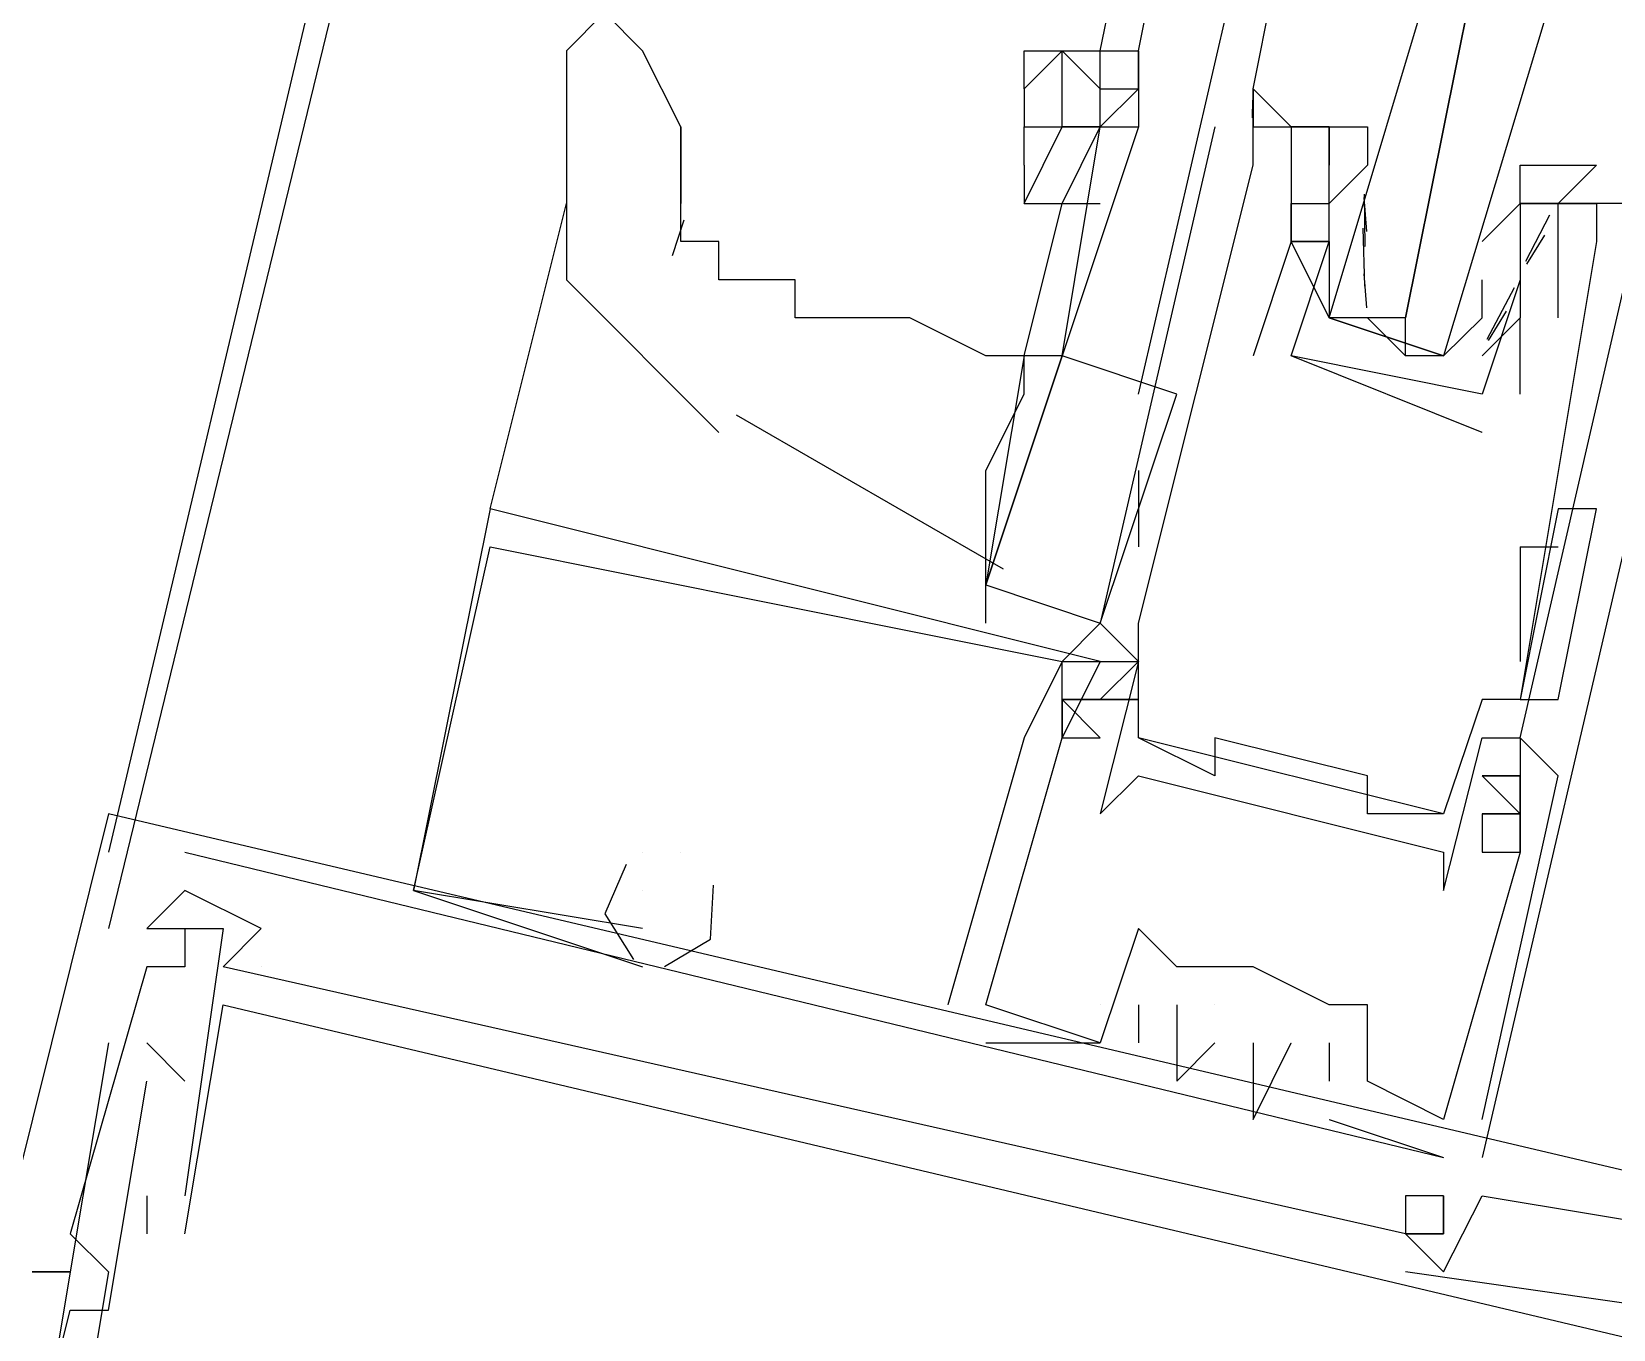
# Model space of a CAD drawing. Header units: feet. Extents: x -84 to 198, y -22 to 181.
# Drawn here: x 132.6 to 133.153, y 98.398 to 98.851 of the extents above; entities that cross this region are included whole.
import ezdxf

# ---------------------------------------------------------------- set-up
doc = ezdxf.new("R2010")
doc.units = ezdxf.units.FT
doc.layers.add('A-LINEA', color=7, linetype='CONTINUOUS')

msp = doc.modelspace()

# ---------------------------------------------------------------- linework, layer by layer
at = {"layer": 'A-LINEA'}
for p, q in [((134.3733, 105.9511), (132.6267, 98.5644)), ((132.7467, 99.0311), (132.6267, 98.5378)), ((132.9733, 98.8444), (132.9867, 98.9111)), ((132.9867, 98.8444), (133, 98.9111)), ((132.9867, 98.7244), (133.0267, 98.8978)), ((133.2, 98.8578), (133.1067, 98.4578)), ((132.9467, 98.8311), (132.9467, 98.8444)), ((132.96, 98.8444), (132.96, 98.8444)), ((132.9733, 98.8311), (132.9733, 98.8444)), ((133.0265, 98.821), (133.0266, 98.8272)), ((133.0265, 98.821), (133.0266, 98.8272)), ((133.0265, 98.821), (133.0266, 98.8272)), ((132.8267, 98.7911), (132.8267, 98.8178)), ((132.8267, 98.8178), (132.8267, 98.7911)), ((132.9467, 98.8178), (132.9467, 98.8178)), ((133.0133, 98.8178), (133.0133, 98.8178)), ((133.0267, 98.8178), (133.0267, 98.8178)), ((133.0267, 98.8178), (133.0267, 98.8178)), ((133.04, 98.8178), (133.04, 98.8178)), ((133.0533, 98.8178), (133.0533, 98.8178)), ((133.0267, 98.8044), (133.0267, 98.8044)), ((133.0533, 98.8044), (133.0533, 98.8044)), ((133.0667, 98.8044), (133.0533, 98.7911)), ((132.76, 98.6844), (132.7867, 98.7911)), ((132.9467, 98.7378), (132.96, 98.7911)), ((133.04, 98.7911), (133.04, 98.7911)), ((133.0533, 98.7911), (133.0533, 98.7911)), ((133.0665, 98.7813), (133.0655, 98.7932)), ((133.0659, 98.776), (133.0656, 98.7943)), ((133.0667, 98.7911), (133.0667, 98.7911)), ((133.1067, 98.7778), (133.12, 98.7911)), ((133.12, 98.7911), (133.12, 98.7911)), ((133.1333, 98.7911), (133.1333, 98.7911)), ((133.1467, 98.7911), (133.1467, 98.7911)), ((133.1303, 98.787), (133.1219, 98.7708)), ((132.8277, 98.7852), (132.8236, 98.7728)), ((133.0658, 98.7622), (133.0652, 98.7825)), ((133.1285, 98.78), (133.1223, 98.7699)), ((132.7867, 98.7778), (132.7867, 98.7778)), ((133.04, 98.7778), (133.04, 98.7778)), ((133.04, 98.7778), (133.04, 98.7778)), ((133.0533, 98.7778), (133.0533, 98.7778)), ((133.1067, 98.7778), (133.1067, 98.7778)), ((133.12, 98.7778), (133.12, 98.7778)), ((133.1467, 98.7778), (133.1467, 98.7778)), ((133.0533, 98.7644), (133.0533, 98.7644)), ((133.0665, 98.7546), (133.0655, 98.7665)), ((133.12, 98.7644), (133.12, 98.7644)), ((133.12, 98.7644), (133.12, 98.7644)), ((133.118, 98.7616), (133.1084, 98.7436)), ((133.1152, 98.7534), (133.1089, 98.7432)), ((133.0667, 98.7511), (133.08, 98.7378)), ((133.1067, 98.7511), (133.1067, 98.7511)), ((133.12, 98.7244), (133.12, 98.7511)), ((133.12, 98.7511), (133.12, 98.7511)), ((133.1333, 98.7511), (133.1333, 98.7511)), ((132.9467, 98.7378), (132.9467, 98.7378)), ((132.9467, 98.7378), (132.9467, 98.7378)), ((132.96, 98.7378), (132.96, 98.7378)), ((133.0267, 98.7378), (133.0267, 98.7378)), ((133.04, 98.7378), (133.04, 98.7378)), ((133.04, 98.7378), (133.04, 98.7378)), ((132.9733, 98.6444), (133, 98.7244)), ((133.1067, 98.7244), (133.1067, 98.7244)), ((133.1067, 98.7244), (133.1067, 98.7244)), ((133.12, 98.7244), (133.12, 98.7244)), ((132.846, 98.7172), (132.9394, 98.6634)), ((133.1067, 98.7111), (133.1067, 98.7111)), ((132.9867, 98.6978), (132.9867, 98.6711)), ((132.76, 98.6844), (132.76, 98.6844)), ((132.76, 98.6844), (132.76, 98.6844)), ((132.76, 98.6844), (132.76, 98.6844)), ((132.76, 98.6844), (132.76, 98.6844)), ((132.76, 98.6844), (132.76, 98.6844)), ((132.76, 98.6844), (132.76, 98.6844)), ((133.1333, 98.6844), (133.12, 98.6178)), ((133.1333, 98.6844), (133.12, 98.6178)), ((133.1467, 98.6844), (133.1467, 98.6844)), ((132.76, 98.6711), (132.76, 98.6711)), ((132.76, 98.6711), (132.76, 98.6711)), ((132.76, 98.6711), (132.76, 98.6711)), ((133.12, 98.6711), (133.12, 98.6444)), ((133.12, 98.6711), (133.1333, 98.6711)), ((132.9333, 98.6444), (132.9333, 98.6578)), ((132.96, 98.6311), (132.9733, 98.6444)), ((132.9733, 98.6444), (132.9733, 98.6444)), ((132.9867, 98.6444), (132.9867, 98.6444)), ((132.9867, 98.6444), (132.9867, 98.6444)), ((133.12, 98.6444), (133.12, 98.6311)), ((132.96, 98.6311), (132.96, 98.6311)), ((132.96, 98.6311), (132.96, 98.6311)), ((132.96, 98.6311), (132.96, 98.6311)), ((132.96, 98.6311), (132.96, 98.6311)), ((132.96, 98.6311), (132.96, 98.6311)), ((132.96, 98.6311), (132.96, 98.6311)), ((132.9733, 98.6311), (132.9867, 98.6311)), ((132.9733, 98.6311), (132.9733, 98.6311)), ((132.9733, 98.6311), (132.9867, 98.6311)), ((132.9733, 98.6311), (132.9733, 98.6311)), ((132.9733, 98.6311), (132.9867, 98.6311)), ((132.9733, 98.6311), (132.9733, 98.6311)), ((132.9867, 98.6311), (132.9867, 98.6311)), ((132.96, 98.6178), (132.9733, 98.6044)), ((132.9733, 98.6044), (132.96, 98.6178)), ((132.96, 98.6178), (132.96, 98.6178)), ((132.96, 98.6178), (132.9733, 98.6044)), ((132.9733, 98.6044), (132.96, 98.6178)), ((132.96, 98.6178), (132.96, 98.6178)), ((132.96, 98.6178), (132.9733, 98.6044)), ((132.9733, 98.6044), (132.96, 98.6178)), ((132.96, 98.6178), (132.96, 98.6178)), ((133.1067, 98.6178), (133.1067, 98.6178)), ((133.12, 98.6178), (133.12, 98.6178)), ((133.1333, 98.6178), (133.1333, 98.6178)), ((132.9467, 98.6044), (132.92, 98.5111)), ((132.9467, 98.6044), (132.92, 98.5111)), ((132.9467, 98.6044), (132.92, 98.5111)), ((132.9467, 98.6044), (132.9467, 98.6044)), ((132.9467, 98.6044), (132.9467, 98.6044)), ((132.9467, 98.6044), (132.9467, 98.6044)), ((132.96, 98.6044), (132.96, 98.6044)), ((132.96, 98.6044), (132.96, 98.6044)), ((132.96, 98.6044), (132.96, 98.6044)), ((132.96, 98.6044), (132.96, 98.6044)), ((132.96, 98.6044), (132.96, 98.6044)), ((132.96, 98.6044), (132.96, 98.6044)), ((132.96, 98.6044), (132.96, 98.6044)), ((132.96, 98.6044), (132.96, 98.6044)), ((132.96, 98.6044), (132.96, 98.6044)), ((132.9733, 98.6044), (132.9733, 98.6044)), ((132.9733, 98.6044), (132.9733, 98.6044)), ((132.9733, 98.6044), (132.9733, 98.6044)), ((132.9733, 98.6044), (132.9733, 98.6044)), ((132.9733, 98.6044), (132.9733, 98.6044)), ((132.9733, 98.6044), (132.9733, 98.6044)), ((132.9867, 98.6044), (132.9867, 98.6044)), ((133.0933, 98.5778), (132.9867, 98.6044)), ((133.0933, 98.5778), (132.9867, 98.6044)), ((133.0933, 98.5778), (132.9867, 98.6044)), ((133.0133, 98.6044), (133.0133, 98.6044)), ((133.1067, 98.6044), (133.1067, 98.6044)), ((133.12, 98.6044), (133.12, 98.6044)), ((133.12, 98.6044), (133.12, 98.6044)), ((133.12, 98.6044), (133.12, 98.6044)), ((133.12, 98.6044), (133.12, 98.6044)), ((132.9867, 98.5911), (132.9867, 98.5911)), ((133.0133, 98.5911), (133.0133, 98.5911)), ((133.0667, 98.5911), (133.0667, 98.5911)), ((133.12, 98.5911), (133.1067, 98.5911)), ((133.12, 98.5911), (133.12, 98.5911)), ((133.12, 98.5911), (133.12, 98.5911)), ((133.12, 98.5911), (133.12, 98.5911)), ((133.1333, 98.5911), (133.1333, 98.5911)), ((133.1333, 98.5911), (133.1333, 98.5911)), ((133.1333, 98.5911), (133.1333, 98.5911)), ((132.6267, 98.5778), (132.6267, 98.5778)), ((132.6267, 98.5778), (132.6267, 98.5778)), ((132.6267, 98.5778), (132.6267, 98.5778)), ((132.9733, 98.5778), (132.9733, 98.5778)), ((133.0667, 98.5778), (133.0667, 98.5778)), ((133.0933, 98.5778), (133.0933, 98.5778)), ((133.1067, 98.5778), (133.1067, 98.5778)), ((133.1067, 98.5778), (133.1067, 98.5778)), ((133.1067, 98.5778), (133.1067, 98.5778)), ((133.1067, 98.5778), (133.1067, 98.5778)), ((133.12, 98.5778), (133.1067, 98.5778)), ((133.1067, 98.5778), (133.12, 98.5778)), ((133.12, 98.5778), (133.12, 98.5778)), ((133.12, 98.5778), (133.12, 98.5778)), ((133.12, 98.5778), (133.12, 98.5778)), ((132.6533, 98.5644), (133.0933, 98.4578)), ((132.6533, 98.5644), (132.6533, 98.5644)), ((132.6533, 98.5644), (133.0933, 98.4578)), ((132.6533, 98.5644), (132.6533, 98.5644)), ((132.6533, 98.5644), (133.0933, 98.4578)), ((132.6533, 98.5644), (132.6533, 98.5644)), ((132.8133, 98.5644), (132.8133, 98.5644)), ((132.8133, 98.5644), (132.8133, 98.5644)), ((132.8133, 98.5644), (132.8133, 98.5644)), ((132.8133, 98.5644), (132.8133, 98.5644)), ((132.8133, 98.5644), (132.8133, 98.5644)), ((132.8133, 98.5644), (132.8133, 98.5644)), ((132.8267, 98.5644), (132.8267, 98.5644)), ((132.8267, 98.5644), (132.8267, 98.5644)), ((132.8267, 98.5644), (132.8267, 98.5644)), ((132.8267, 98.5644), (132.8267, 98.5644)), ((132.8267, 98.5644), (132.8267, 98.5644)), ((132.8267, 98.5644), (132.8267, 98.5644)), ((133.0933, 98.5644), (133.0933, 98.5644)), ((133.1067, 98.5644), (133.1067, 98.5644)), ((133.1067, 98.5644), (133.1067, 98.5644)), ((133.1067, 98.5644), (133.1067, 98.5644)), ((133.12, 98.5644), (133.12, 98.5644)), ((133.12, 98.5644), (133.12, 98.5644)), ((133.12, 98.5644), (133.12, 98.5644)), ((133.12, 98.5644), (133.12, 98.5644)), ((133.12, 98.5644), (133.12, 98.5644)), ((133.12, 98.5644), (133.12, 98.5644)), ((132.6533, 98.5511), (132.6533, 98.5511)), ((132.6533, 98.5511), (132.6533, 98.5511)), ((132.6533, 98.5511), (132.6533, 98.5511)), ((132.6533, 98.5511), (132.6533, 98.5511)), ((132.6533, 98.5511), (132.6533, 98.5511)), ((132.6533, 98.5511), (132.6533, 98.5511)), ((132.7333, 98.5511), (132.7333, 98.5511)), ((132.7333, 98.5511), (132.7333, 98.5511)), ((132.7333, 98.5511), (132.7333, 98.5511)), ((132.7333, 98.5511), (132.7333, 98.5511)), ((132.7333, 98.5511), (132.7333, 98.5511)), ((132.7333, 98.5511), (132.7333, 98.5511)), ((132.8133, 98.5511), (132.8133, 98.5511)), ((132.8133, 98.5511), (132.8133, 98.5511)), ((132.8133, 98.5511), (132.8133, 98.5511)), ((133.0933, 98.5511), (133.0933, 98.5511)), ((132.64, 98.5378), (132.64, 98.5378)), ((132.64, 98.5378), (132.64, 98.5378)), ((132.64, 98.5378), (132.64, 98.5378)), ((132.64, 98.5378), (132.64, 98.5378)), ((132.64, 98.5378), (132.64, 98.5378)), ((132.64, 98.5378), (132.64, 98.5378)), ((132.6533, 98.5378), (132.6533, 98.5378)), ((132.6533, 98.5378), (132.6533, 98.5378)), ((132.6533, 98.5378), (132.6533, 98.5378)), ((132.6667, 98.5378), (132.6667, 98.5378)), ((132.6667, 98.5378), (132.6667, 98.5378)), ((132.6667, 98.5378), (132.6667, 98.5378)), ((132.68, 98.5378), (132.68, 98.5378)), ((132.68, 98.5378), (132.68, 98.5378)), ((132.68, 98.5378), (132.68, 98.5378)), ((132.8133, 98.5378), (132.8133, 98.5378)), ((132.8133, 98.5378), (132.8133, 98.5378)), ((132.8133, 98.5378), (132.8133, 98.5378)), ((132.8133, 98.5378), (132.8133, 98.5378)), ((132.8133, 98.5378), (132.8133, 98.5378)), ((132.8133, 98.5378), (132.8133, 98.5378)), ((132.8133, 98.5378), (132.8133, 98.5378)), ((132.8133, 98.5378), (132.8133, 98.5378)), ((132.8133, 98.5378), (132.8133, 98.5378)), ((132.9867, 98.5378), (132.9867, 98.5378)), ((132.9867, 98.5378), (132.9867, 98.5378)), ((132.9867, 98.5378), (132.9867, 98.5378)), ((132.64, 98.5244), (132.64, 98.5244)), ((132.64, 98.5244), (132.64, 98.5244)), ((132.64, 98.5244), (132.64, 98.5244)), ((132.6533, 98.5244), (132.6533, 98.5244)), ((132.6533, 98.5244), (132.6533, 98.5244)), ((132.6533, 98.5244), (132.6533, 98.5244)), ((132.6667, 98.5244), (132.6667, 98.5244)), ((132.6667, 98.5244), (132.6667, 98.5244)), ((132.6667, 98.5244), (132.6667, 98.5244)), ((132.68, 98.5244), (132.68, 98.5244)), ((132.68, 98.5244), (132.68, 98.5244)), ((132.68, 98.5244), (132.68, 98.5244)), ((132.8133, 98.5244), (132.8133, 98.5244)), ((132.8133, 98.5244), (132.8133, 98.5244)), ((132.8133, 98.5244), (132.8133, 98.5244)), ((133, 98.5244), (133, 98.5244)), ((133, 98.5244), (133, 98.5244)), ((133, 98.5244), (133, 98.5244)), ((133, 98.5244), (133, 98.5244)), ((133.0267, 98.5244), (133.0267, 98.5244)), ((133.0267, 98.5244), (133.0267, 98.5244)), ((133.0267, 98.5244), (133.0267, 98.5244)), ((133.0267, 98.5244), (133.0267, 98.5244)), ((133.0267, 98.5244), (133.0267, 98.5244)), ((132.6667, 98.5111), (132.6667, 98.5111)), ((132.6667, 98.5111), (132.6667, 98.5111)), ((132.6667, 98.5111), (132.6667, 98.5111)), ((132.92, 98.5111), (132.92, 98.5111)), ((132.92, 98.5111), (132.92, 98.5111)), ((132.92, 98.5111), (132.92, 98.5111)), ((132.9333, 98.5111), (132.9333, 98.5111)), ((132.9333, 98.5111), (132.9333, 98.5111)), ((132.9333, 98.5111), (132.9333, 98.5111)), ((132.9333, 98.5111), (132.9333, 98.5111)), ((132.9333, 98.5111), (132.9333, 98.5111)), ((132.9333, 98.5111), (132.9333, 98.5111)), ((132.9733, 98.5111), (132.9733, 98.5111)), ((132.9733, 98.5111), (132.9733, 98.5111)), ((132.9733, 98.5111), (132.9733, 98.5111)), ((132.9867, 98.5111), (132.9867, 98.5111)), ((132.9867, 98.5111), (132.9867, 98.5111)), ((132.9867, 98.5111), (132.9867, 98.5111)), ((133, 98.5111), (133, 98.5111)), ((133, 98.5111), (133, 98.5111)), ((133, 98.5111), (133, 98.5111)), ((133.0133, 98.5111), (133.0133, 98.5111)), ((133.0133, 98.5111), (133.0133, 98.5111)), ((133.0133, 98.5111), (133.0133, 98.5111)), ((133.0533, 98.5111), (133.0533, 98.5111)), ((133.0533, 98.5111), (133.0533, 98.5111)), ((133.0533, 98.5111), (133.0533, 98.5111)), ((133.0667, 98.5111), (133.0667, 98.5111)), ((133.0667, 98.5111), (133.0667, 98.5111)), ((133.0667, 98.5111), (133.0667, 98.5111)), ((132.6267, 98.4978), (132.6267, 98.4978)), ((132.6267, 98.4978), (132.6267, 98.4978)), ((132.6267, 98.4978), (132.6267, 98.4978)), ((132.6533, 98.4844), (132.64, 98.4978)), ((132.64, 98.4978), (132.64, 98.4978)), ((132.6533, 98.4844), (132.64, 98.4978)), ((132.64, 98.4978), (132.64, 98.4978)), ((132.6533, 98.4844), (132.64, 98.4978)), ((132.64, 98.4978), (132.64, 98.4978)), ((132.9333, 98.4978), (132.9333, 98.4978)), ((132.9333, 98.4978), (132.9333, 98.4978)), ((132.9333, 98.4978), (132.9333, 98.4978)), ((132.9733, 98.4978), (132.9733, 98.4978)), ((132.9733, 98.4978), (132.9733, 98.4978)), ((132.9733, 98.4978), (132.9733, 98.4978)), ((132.9733, 98.4978), (132.9733, 98.4978)), ((132.9733, 98.4978), (132.9733, 98.4978)), ((132.9733, 98.4978), (132.9733, 98.4978)), ((132.9867, 98.4978), (132.9867, 98.4978)), ((132.9867, 98.4978), (132.9867, 98.4978)), ((132.9867, 98.4978), (132.9867, 98.4978)), ((133.0133, 98.4978), (133.0133, 98.4978)), ((133.0133, 98.4978), (133.0133, 98.4978)), ((133.0133, 98.4978), (133.0133, 98.4978)), ((133.0267, 98.4978), (133.0267, 98.4978)), ((133.0267, 98.4978), (133.0267, 98.4978)), ((133.0267, 98.4978), (133.0267, 98.4978)), ((133.04, 98.4978), (133.04, 98.4978)), ((133.04, 98.4978), (133.04, 98.4978)), ((133.04, 98.4978), (133.04, 98.4978)), ((133.0533, 98.4978), (133.0533, 98.4978)), ((133.0533, 98.4978), (133.0533, 98.4978)), ((133.0533, 98.4978), (133.0533, 98.4978)), ((132.64, 98.4844), (132.64, 98.4844)), ((132.64, 98.4844), (132.64, 98.4844)), ((132.64, 98.4844), (132.64, 98.4844)), ((132.6533, 98.4844), (132.6533, 98.4844)), ((132.6533, 98.4844), (132.6533, 98.4844)), ((132.6533, 98.4844), (132.6533, 98.4844)), ((133, 98.4844), (133, 98.4844)), ((133, 98.4844), (133, 98.4844)), ((133, 98.4844), (133, 98.4844)), ((133.0267, 98.4844), (133.0267, 98.4844)), ((133.0267, 98.4844), (133.0267, 98.4844)), ((133.0267, 98.4844), (133.0267, 98.4844)), ((133.0533, 98.4844), (133.0533, 98.4844)), ((133.0533, 98.4844), (133.0533, 98.4844)), ((133.0533, 98.4844), (133.0533, 98.4844)), ((133.0667, 98.4844), (133.0667, 98.4844)), ((133.0667, 98.4844), (133.0667, 98.4844)), ((133.0667, 98.4844), (133.0667, 98.4844)), ((133.0267, 98.4711), (133.0267, 98.4711)), ((133.0267, 98.4711), (133.0267, 98.4711)), ((133.0267, 98.4711), (133.0267, 98.4711)), ((133.0533, 98.4711), (133.0933, 98.4578)), ((133.0533, 98.4711), (133.0533, 98.4711)), ((133.0533, 98.4711), (133.0933, 98.4578)), ((133.0533, 98.4711), (133.0533, 98.4711)), ((133.0533, 98.4711), (133.0933, 98.4578)), ((133.0533, 98.4711), (133.0533, 98.4711)), ((133.0933, 98.4711), (133.0933, 98.4711)), ((133.0933, 98.4711), (133.0933, 98.4711)), ((133.0933, 98.4711), (133.0933, 98.4711)), ((133.0933, 98.4711), (133.0933, 98.4711)), ((133.0933, 98.4711), (133.0933, 98.4711)), ((133.0933, 98.4711), (133.0933, 98.4711)), ((133.1067, 98.4711), (133.1067, 98.4711)), ((133.1067, 98.4711), (133.1067, 98.4711)), ((133.1067, 98.4711), (133.1067, 98.4711)), ((133.0933, 98.4578), (133.0933, 98.4578)), ((133.0933, 98.4578), (133.0933, 98.4578)), ((133.0933, 98.4578), (133.0933, 98.4578)), ((133.0933, 98.4578), (133.0933, 98.4578)), ((133.0933, 98.4578), (133.0933, 98.4578)), ((133.0933, 98.4578), (133.0933, 98.4578)), ((132.64, 98.4444), (132.64, 98.4311)), ((132.64, 98.4444), (132.64, 98.4444)), ((132.64, 98.4444), (132.64, 98.4311)), ((132.64, 98.4444), (132.64, 98.4444)), ((132.64, 98.4444), (132.64, 98.4311)), ((132.64, 98.4444), (132.64, 98.4444)), ((132.6533, 98.4444), (132.6533, 98.4444)), ((132.6533, 98.4444), (132.6533, 98.4444)), ((132.6533, 98.4444), (132.6533, 98.4444)), ((133.08, 98.4444), (133.08, 98.4444)), ((133.08, 98.4444), (133.08, 98.4444)), ((133.08, 98.4444), (133.08, 98.4444)), ((133.0933, 98.4444), (133.0933, 98.4444)), ((133.0933, 98.4444), (133.0933, 98.4444)), ((133.0933, 98.4444), (133.0933, 98.4444)), ((133.0933, 98.4444), (133.0933, 98.4444)), ((133.0933, 98.4444), (133.0933, 98.4444)), ((133.0933, 98.4444), (133.0933, 98.4444)), ((133.1067, 98.4444), (133.1067, 98.4444)), ((133.1067, 98.4444), (133.1067, 98.4444)), ((133.1067, 98.4444), (133.1067, 98.4444)), ((132.6133, 98.4311), (132.6133, 98.4311)), ((132.6133, 98.4311), (132.6133, 98.4311)), ((132.6133, 98.4311), (132.6133, 98.4311)), ((132.64, 98.4311), (132.64, 98.4311)), ((132.64, 98.4311), (132.64, 98.4311)), ((132.64, 98.4311), (132.64, 98.4311)), ((132.6533, 98.4311), (132.6533, 98.4311)), ((132.6533, 98.4311), (132.6533, 98.4311)), ((132.6533, 98.4311), (132.6533, 98.4311)), ((133.08, 98.4311), (133.08, 98.4311)), ((133.08, 98.4311), (133.08, 98.4311)), ((133.08, 98.4311), (133.08, 98.4311)), ((133.08, 98.4311), (133.08, 98.4311)), ((133.08, 98.4311), (133.08, 98.4311)), ((133.08, 98.4311), (133.08, 98.4311)), ((133.08, 98.4311), (133.08, 98.4311)), ((133.08, 98.4311), (133.08, 98.4311)), ((133.08, 98.4311), (133.08, 98.4311)), ((133.0933, 98.4311), (133.0933, 98.4311)), ((133.0933, 98.4311), (133.0933, 98.4311)), ((133.0933, 98.4311), (133.0933, 98.4311)), ((133.0933, 98.4311), (133.0933, 98.4311)), ((133.0933, 98.4311), (133.0933, 98.4311)), ((133.0933, 98.4311), (133.0933, 98.4311)), ((132.6, 98.4178), (132.6, 98.4178)), ((132.6, 98.4178), (132.6, 98.4178)), ((132.6, 98.4178), (132.6, 98.4178)), ((132.6, 98.4178), (132.6, 98.4178)), ((132.6, 98.4178), (132.6, 98.4178)), ((132.6, 98.4178), (132.6, 98.4178)), ((132.6133, 98.4178), (132.6133, 98.4178)), ((132.6133, 98.4178), (132.6133, 98.4178)), ((132.6133, 98.4178), (132.6133, 98.4178)), ((132.6133, 98.4178), (132.6133, 98.4178)), ((132.6133, 98.4178), (132.6133, 98.4178)), ((132.6133, 98.4178), (132.6133, 98.4178)), ((132.6267, 98.4178), (132.6267, 98.4178)), ((132.6267, 98.4178), (132.6267, 98.4178)), ((132.6267, 98.4178), (132.6267, 98.4178)), ((133.08, 98.4178), (133.08, 98.4178)), ((133.08, 98.4178), (133.08, 98.4178)), ((133.08, 98.4178), (133.08, 98.4178)), ((133.0933, 98.4178), (133.0933, 98.4178)), ((133.0933, 98.4178), (133.0933, 98.4178)), ((133.0933, 98.4178), (133.0933, 98.4178)), ((132.6133, 98.4044), (132.6133, 98.4044)), ((132.6133, 98.4044), (132.6133, 98.4044)), ((132.6133, 98.4044), (132.6133, 98.4044)), ((132.6267, 98.4044), (132.6267, 98.4044)), ((132.6267, 98.4044), (132.6267, 98.4044)), ((132.6267, 98.4044), (132.6267, 98.4044))]:
    msp.add_line(p, q, dxfattribs=at)
for points in [[(133.04, 98.8178), (133.04, 98.8178), (133.0267, 98.8311), (133.04, 98.8978)], [(133.1333, 98.8711), (133.0933, 98.7378), (133.08, 98.7378), (133.08, 98.7511), (133.1067, 98.8844), (133.08, 98.7511), (133.0667, 98.7511), (133.0533, 98.7511), (133.0933, 98.8844)], [(132.8267, 98.8178), (132.8133, 98.8444), (132.8, 98.8578), (132.7867, 98.8444)], [(132.7867, 98.8444), (132.7867, 98.8178), (132.7867, 98.7644), (132.84, 98.7111)], [(132.9467, 98.8444), (132.96, 98.8444), (132.9733, 98.8444), (132.9867, 98.8444), (132.9867, 98.8444)], [(132.96, 98.8444), (132.9467, 98.8311), (132.9467, 98.8178), (132.96, 98.8178), (132.96, 98.8178)], [(132.9733, 98.8178), (132.96, 98.8178), (132.96, 98.8444), (132.9733, 98.8311)], [(132.9867, 98.8444), (132.9867, 98.8311), (132.9867, 98.8444)], [(132.9733, 98.8311), (132.9867, 98.8311), (132.9733, 98.8178), (132.9733, 98.8311)], [(132.9867, 98.8311), (132.9867, 98.8311), (132.9867, 98.8178)], [(133.0267, 98.8178), (133.0267, 98.8311), (133.0267, 98.8178), (133.0267, 98.8311), (133.04, 98.8178)], [(133.04, 98.8178), (133.04, 98.8178), (133.0267, 98.8311)], [(133.0267, 98.8178), (133.0267, 98.8311), (133.0267, 98.8178), (133.0267, 98.8311), (133.04, 98.8178)], [(133.04, 98.8178), (133.04, 98.8178), (133.0267, 98.8311)], [(133.0267, 98.8178), (133.0267, 98.8311), (133.0267, 98.8178), (133.0267, 98.8311), (133.04, 98.8178)], [(132.9467, 98.7911), (132.96, 98.8178), (132.9733, 98.8178)], [(132.9467, 98.8044), (132.9467, 98.8178), (132.96, 98.8178)], [(132.96, 98.7378), (132.9733, 98.8178), (132.9867, 98.8178), (132.96, 98.7378)], [(132.96, 98.7911), (132.9733, 98.8178), (132.9733, 98.8178), (132.9733, 98.8178)], [(133.0133, 98.8178), (132.9733, 98.6444), (132.9867, 98.6311), (132.9733, 98.5778), (132.9867, 98.5911), (133.0933, 98.5644), (133.0933, 98.5511), (133.1067, 98.6044), (133.12, 98.6044), (133.16, 98.7778)], [(132.9867, 98.6444), (133.0267, 98.8044), (133.0267, 98.8178), (133.04, 98.8178), (133.04, 98.7778), (133.04, 98.7778), (133.0267, 98.7378)], [(133.0267, 98.8178), (133.0533, 98.8178), (133.0533, 98.8044), (133.0533, 98.8044)], [(133.0933, 98.7378), (133.0533, 98.7511), (133.04, 98.7778), (133.0533, 98.7778), (133.04, 98.7778), (133.0533, 98.7778), (133.0533, 98.8044), (133.0533, 98.8178), (133.04, 98.8178), (133.0667, 98.8178), (133.0667, 98.8044)], [(132.9467, 98.8044), (132.9467, 98.7911), (132.96, 98.7911), (132.9733, 98.7911)], [(133.12, 98.7911), (133.12, 98.8044), (133.1467, 98.8044), (133.1333, 98.7911), (133.12, 98.7911), (133.1333, 98.7911), (133.12, 98.7911), (133.12, 98.7644), (133.12, 98.7511), (133.1067, 98.7378)], [(132.9467, 98.7378), (132.9333, 98.7378), (132.9067, 98.7511), (132.8933, 98.7511), (132.88, 98.7511), (132.8667, 98.7511), (132.8667, 98.7644), (132.8533, 98.7644), (132.84, 98.7644), (132.84, 98.7778), (132.8267, 98.7778), (132.8267, 98.7911)], [(132.9333, 98.6578), (132.9333, 98.6711), (132.9333, 98.6978), (132.9467, 98.7244), (132.9467, 98.7378), (132.9467, 98.7378), (132.96, 98.7911)], [(133.1333, 98.7511), (133.1333, 98.7911), (133.1467, 98.7911), (133.1467, 98.7778), (133.12, 98.6178), (133.1067, 98.6178), (133.0933, 98.5778), (133.0667, 98.5778), (133.0667, 98.5911), (133.0133, 98.6044), (133.0133, 98.5911), (132.9867, 98.6044), (132.9867, 98.6444)], [(133.12, 98.7778), (133.12, 98.7644), (133.1067, 98.7244), (133.04, 98.7378), (133.0533, 98.7778), (133.04, 98.7778), (133.04, 98.7911), (133.0533, 98.7911)], [(133.16, 98.7911), (133.12, 98.7911), (133.12, 98.7911)], [(133.0533, 98.7778), (133.0533, 98.7644), (133.0533, 98.7511), (133.0933, 98.7378), (133.1067, 98.7511), (133.1067, 98.7644)], [(133, 98.7244), (132.96, 98.7378), (132.9333, 98.6578), (132.9733, 98.6444)], [(132.9467, 98.7378), (132.9467, 98.7378), (132.9333, 98.6578), (132.9333, 98.6578), (132.96, 98.7378), (132.9467, 98.7378), (132.9467, 98.7378)], [(133.1067, 98.7111), (133.04, 98.7378), (133.04, 98.7378)], [(132.76, 98.6844), (132.7333, 98.5511), (132.8133, 98.5244)], [(132.76, 98.6844), (132.7333, 98.5511), (132.8133, 98.5244)], [(132.76, 98.6844), (132.7333, 98.5511), (132.8133, 98.5244)], [(132.9733, 98.4978), (132.9333, 98.5111), (132.96, 98.6044), (132.9733, 98.6044), (132.96, 98.6178), (132.96, 98.6044), (132.96, 98.6311), (132.9733, 98.6311), (132.76, 98.6844)], [(132.9733, 98.4978), (132.9333, 98.5111), (132.96, 98.6044), (132.9733, 98.6044), (132.96, 98.6178), (132.96, 98.6044), (132.96, 98.6311), (132.9733, 98.6311), (132.76, 98.6844)], [(132.9733, 98.4978), (132.9333, 98.5111), (132.96, 98.6044), (132.9733, 98.6044), (132.96, 98.6178), (132.96, 98.6044), (132.96, 98.6311), (132.9733, 98.6311), (132.76, 98.6844)], [(133.12, 98.6178), (133.1333, 98.6178), (133.1467, 98.6844), (133.1333, 98.6844)], [(132.8133, 98.5378), (132.7333, 98.5511), (132.76, 98.6711), (132.96, 98.6311), (132.9467, 98.6044)], [(132.8133, 98.5378), (132.7333, 98.5511), (132.76, 98.6711), (132.96, 98.6311), (132.9467, 98.6044)], [(132.8133, 98.5378), (132.7333, 98.5511), (132.76, 98.6711), (132.96, 98.6311), (132.9467, 98.6044)], [(132.9733, 98.6178), (132.96, 98.6178), (132.9733, 98.6178), (132.9867, 98.6311)], [(132.9733, 98.6311), (132.9733, 98.6311), (132.96, 98.6044), (132.96, 98.6044), (132.96, 98.6311), (132.9733, 98.6311)], [(132.9733, 98.6178), (132.96, 98.6178), (132.9733, 98.6178), (132.9867, 98.6311)], [(132.9733, 98.6311), (132.9733, 98.6311), (132.96, 98.6044), (132.96, 98.6044), (132.96, 98.6311), (132.9733, 98.6311)], [(132.9733, 98.6178), (132.96, 98.6178), (132.9733, 98.6178), (132.9867, 98.6311)], [(132.9733, 98.6311), (132.9733, 98.6311), (132.96, 98.6044), (132.96, 98.6044), (132.96, 98.6311), (132.9733, 98.6311)], [(132.9733, 98.6044), (132.96, 98.6178), (132.9733, 98.6044)], [(132.9733, 98.6044), (132.96, 98.6178), (132.9733, 98.6044)], [(132.9733, 98.6044), (132.96, 98.6178), (132.9733, 98.6044)], [(132.9867, 98.6178), (132.9733, 98.6178), (132.9867, 98.6178)], [(132.9867, 98.6178), (132.9733, 98.6178), (132.9867, 98.6178)], [(132.9867, 98.6178), (132.9733, 98.6178), (132.9867, 98.6178)], [(133.1067, 98.4711), (133.1333, 98.5911), (133.12, 98.6044), (133.12, 98.5911), (133.12, 98.5644), (133.12, 98.5778), (133.1067, 98.5778), (133.1067, 98.5644), (133.12, 98.5644), (133.0933, 98.4711), (133.0667, 98.4844), (133.0667, 98.5111), (133.0533, 98.5111), (133.0267, 98.5244), (133, 98.5244), (132.9867, 98.5378), (132.9733, 98.4978)], [(133.1067, 98.4711), (133.1333, 98.5911), (133.12, 98.6044), (133.12, 98.5911), (133.12, 98.5644), (133.12, 98.5778), (133.1067, 98.5778), (133.1067, 98.5644), (133.12, 98.5644), (133.0933, 98.4711), (133.0667, 98.4844), (133.0667, 98.5111), (133.0533, 98.5111), (133.0267, 98.5244), (133, 98.5244), (132.9867, 98.5378), (132.9733, 98.4978)], [(133.1067, 98.4711), (133.1333, 98.5911), (133.12, 98.6044), (133.12, 98.5911), (133.12, 98.5644), (133.12, 98.5778), (133.1067, 98.5778), (133.1067, 98.5644), (133.12, 98.5644), (133.0933, 98.4711), (133.0667, 98.4844), (133.0667, 98.5111), (133.0533, 98.5111), (133.0267, 98.5244), (133, 98.5244), (132.9867, 98.5378), (132.9733, 98.4978)], [(133.1067, 98.5911), (133.12, 98.5911), (133.1067, 98.5911)], [(133.12, 98.5911), (133.1067, 98.5911), (133.12, 98.5778), (133.1067, 98.5911)], [(133.12, 98.5911), (133.12, 98.5911), (133.12, 98.5911), (133.12, 98.5644), (133.12, 98.5644), (133.12, 98.5911)], [(133.2933, 98.4044), (133.3067, 98.4044), (133.3067, 98.4178), (132.6267, 98.5778), (132.5867, 98.4178)], [(133.2933, 98.4044), (133.3067, 98.4044), (133.3067, 98.4178), (132.6267, 98.5778), (132.5867, 98.4178)], [(133.2933, 98.4044), (133.3067, 98.4044), (133.3067, 98.4178), (132.6267, 98.5778), (132.5867, 98.4178)], [(133.1067, 98.5778), (133.12, 98.5778), (133.1067, 98.5778)], [(132.8076, 98.5601), (132.8001, 98.5429), (132.8101, 98.527)], [(132.8076, 98.5601), (132.8001, 98.5429), (132.8101, 98.527)], [(132.8076, 98.5601), (132.8001, 98.5429), (132.8101, 98.527)], [(132.6533, 98.5511), (132.64, 98.5378), (132.6533, 98.5378), (132.6533, 98.5244), (132.64, 98.5244), (132.6133, 98.4311), (132.6267, 98.4178), (132.6133, 98.3378), (132.6267, 98.3378)], [(132.6533, 98.5511), (132.64, 98.5378), (132.6533, 98.5378), (132.6533, 98.5244), (132.64, 98.5244), (132.6133, 98.4311), (132.6267, 98.4178), (132.6133, 98.3378), (132.6267, 98.3378)], [(132.6533, 98.5511), (132.64, 98.5378), (132.6533, 98.5378), (132.6533, 98.5244), (132.64, 98.5244), (132.6133, 98.4311), (132.6267, 98.4178), (132.6133, 98.3378), (132.6267, 98.3378)], [(132.6667, 98.5244), (132.68, 98.5378), (132.6533, 98.5511), (132.64, 98.5378), (132.6667, 98.5378), (132.6533, 98.4444)], [(132.6667, 98.5244), (132.68, 98.5378), (132.6533, 98.5511), (132.64, 98.5378), (132.6667, 98.5378), (132.6533, 98.4444)], [(132.6667, 98.5244), (132.68, 98.5378), (132.6533, 98.5511), (132.64, 98.5378), (132.6667, 98.5378), (132.6533, 98.4444)], [(132.821, 98.5245), (132.8371, 98.5341), (132.8381, 98.5529)], [(132.821, 98.5245), (132.8371, 98.5341), (132.8381, 98.5529)], [(132.821, 98.5245), (132.8371, 98.5341), (132.8381, 98.5529)], [(133.08, 98.4311), (133.0933, 98.4311), (133.0933, 98.4444), (133.08, 98.4444), (133.08, 98.4311), (132.6667, 98.5244)], [(133.08, 98.4311), (133.0933, 98.4311), (133.0933, 98.4444), (133.08, 98.4444), (133.08, 98.4311), (132.6667, 98.5244)], [(133.08, 98.4311), (133.0933, 98.4311), (133.0933, 98.4444), (133.08, 98.4444), (133.08, 98.4311), (132.6667, 98.5244)], [(133.0533, 98.5111), (133.0267, 98.5244), (133.0267, 98.5244), (133, 98.5244)], [(132.6533, 98.4311), (132.6667, 98.5111), (133.1733, 98.3911), (133.1467, 98.3111), (133.1467, 98.3111), (133.16, 98.3111), (133.16, 98.3244), (133.1733, 98.3911)], [(132.6533, 98.4311), (132.6667, 98.5111), (133.1733, 98.3911), (133.1467, 98.3111), (133.1467, 98.3111), (133.16, 98.3111), (133.16, 98.3244), (133.1733, 98.3911)], [(132.6533, 98.4311), (132.6667, 98.5111), (133.1733, 98.3911), (133.1467, 98.3111), (133.1467, 98.3111), (133.16, 98.3111), (133.16, 98.3244), (133.1733, 98.3911)], [(132.9867, 98.5111), (132.9867, 98.5111), (132.9867, 98.4978)], [(132.9867, 98.5111), (132.9867, 98.5111), (132.9867, 98.4978)], [(132.9867, 98.5111), (132.9867, 98.5111), (132.9867, 98.4978)], [(133, 98.5111), (133, 98.4844), (133.0133, 98.4978)], [(133, 98.5111), (133, 98.4844), (133.0133, 98.4978)], [(133, 98.5111), (133, 98.4844), (133.0133, 98.4978)], [(132.6267, 98.4978), (132.6133, 98.4178), (132.6, 98.4178)], [(132.6267, 98.4978), (132.6133, 98.4178), (132.6, 98.4178)], [(132.6267, 98.4978), (132.6133, 98.4178), (132.6, 98.4178)], [(132.9333, 98.4978), (132.9733, 98.4978), (132.9733, 98.4978)], [(132.9333, 98.4978), (132.9733, 98.4978), (132.9733, 98.4978)], [(132.9333, 98.4978), (132.9733, 98.4978), (132.9733, 98.4978)], [(133.0267, 98.4978), (133.0267, 98.4844), (133.0267, 98.4711), (133.04, 98.4978), (133.04, 98.4978)], [(133.0267, 98.4978), (133.0267, 98.4844), (133.0267, 98.4711), (133.04, 98.4978), (133.04, 98.4978)], [(133.0267, 98.4978), (133.0267, 98.4844), (133.0267, 98.4711), (133.04, 98.4978), (133.04, 98.4978)], [(133.0533, 98.4978), (133.0533, 98.4844), (133.0533, 98.4844)], [(133.0533, 98.4978), (133.0533, 98.4844), (133.0533, 98.4844)], [(133.0533, 98.4978), (133.0533, 98.4844), (133.0533, 98.4844)], [(132.5733, 98.2711), (132.5867, 98.2844), (132.6, 98.2844), (132.6, 98.2978), (132.5867, 98.2978), (132.6133, 98.4044), (132.6267, 98.4044), (132.64, 98.4844)], [(132.5733, 98.2711), (132.5867, 98.2844), (132.6, 98.2844), (132.6, 98.2978), (132.5867, 98.2978), (132.6133, 98.4044), (132.6267, 98.4044), (132.64, 98.4844)], [(132.5733, 98.2711), (132.5867, 98.2844), (132.6, 98.2844), (132.6, 98.2978), (132.5867, 98.2978), (132.6133, 98.4044), (132.6267, 98.4044), (132.64, 98.4844)], [(133.0933, 98.4444), (133.08, 98.4444), (133.08, 98.4444), (133.08, 98.4311)], [(133.0933, 98.4444), (133.0933, 98.4311), (133.08, 98.4311), (133.0933, 98.4178), (133.1067, 98.4444), (133.1867, 98.4311), (133.1333, 98.2178), (133.1333, 98.2044), (133.1467, 98.2044)], [(133.0933, 98.4444), (133.08, 98.4444), (133.08, 98.4444), (133.08, 98.4311)], [(133.0933, 98.4444), (133.0933, 98.4311), (133.08, 98.4311), (133.0933, 98.4178), (133.1067, 98.4444), (133.1867, 98.4311), (133.1333, 98.2178), (133.1333, 98.2044), (133.1467, 98.2044)], [(133.0933, 98.4444), (133.08, 98.4444), (133.08, 98.4444), (133.08, 98.4311)], [(133.0933, 98.4444), (133.0933, 98.4311), (133.08, 98.4311), (133.0933, 98.4178), (133.1067, 98.4444), (133.1867, 98.4311), (133.1333, 98.2178), (133.1333, 98.2044), (133.1467, 98.2044)], [(133.1867, 98.4311), (133.1733, 98.4044), (133.08, 98.4178)], [(133.1867, 98.4311), (133.1733, 98.4044), (133.08, 98.4178)], [(133.1867, 98.4311), (133.1733, 98.4044), (133.08, 98.4178)], [(132.6, 98.4178), (132.6133, 98.4178), (132.6, 98.3378), (132.6133, 98.3244)], [(132.6, 98.4178), (132.6133, 98.4178), (132.6, 98.3378), (132.6133, 98.3244)], [(132.6, 98.4178), (132.6133, 98.4178), (132.6, 98.3378), (132.6133, 98.3244)]]:
    msp.add_lwpolyline(points, dxfattribs=at)

doc.saveas('drawing.dxf')
